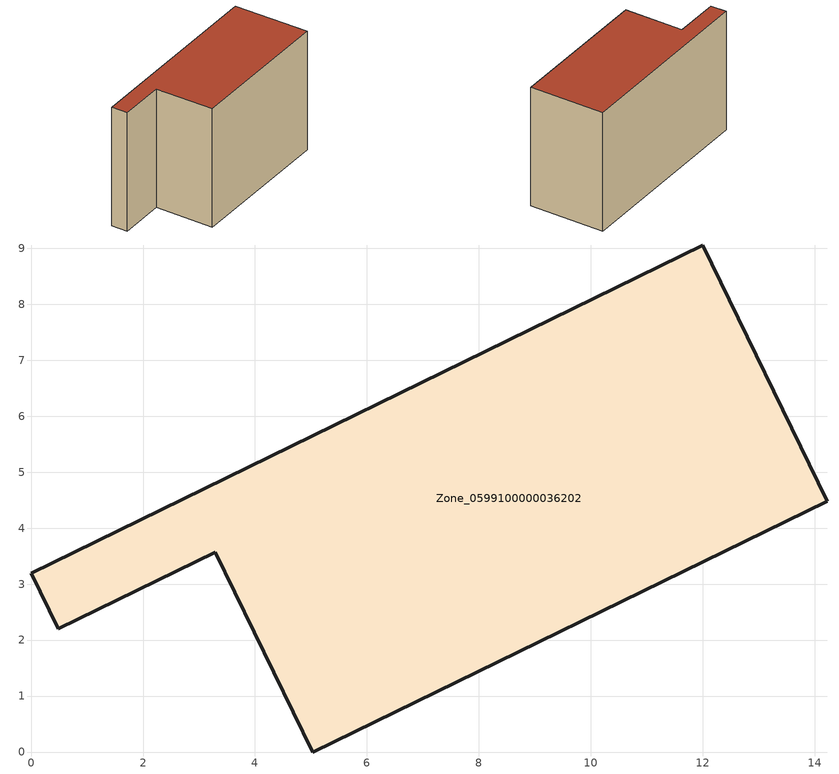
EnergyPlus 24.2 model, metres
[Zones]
Zone_0599100000036202
 floor ground (C_G): 3.29,3.57 0.48,2.2 0,3.19 12,9.06 14.23,4.48 5.03,0 z0
 wall outside (C_F): 12,9.06 0,3.19 0.48,2.2 3.29,3.57 5.03,0 14.23,4.48 12,9.06 z0:8.28
 roof outside (C_R): 14.23,4.48 12,9.06 0,3.19 0.48,2.2 3.29,3.57 5.03,0 z8.28
[BUILDING]
Pand.0599100000036202: North Axis=0; Terrain=City; Loads Convergence Tolerance Value=0.04; Temperature Convergence Tolerance Value=0.4; Solar Distribution=FullExterior; Maximum Number of Warmup Days=25; Minimum Number of Warmup Days=1
[Site:Location]
Rotterdam.The.Hague.AP_ZH_NLD Design_Conditions: Latitude=51.96; Longitude=4.45; Time Zone=1; Elevation=-4.5
[SITE:GROUNDTEMPERATURE:BUILDINGSURFACE]
18, 18, 18, 18, 18, 18, 18, 18, 18, 18, 18, 18
[MATERIAL] Thermal Absorptance=0.9; Solar Absorptance=0.7; Visible Absorptance=0.7
Name | Roughness | Thickness | Conductivity | Density | Specific Heat
G.TI.1946-1964 | MediumSmooth | 0.15 | 1 | 540 | 1210
F.TI.1946-1964 | Rough | 0.3 | 0.857143 | 1920 | 840
R.TI.1946-1964 | MediumRough | 0.2 | 0.277778 | 1500 | 1000
[CONSTRUCTION]
C_G: G.TI.1946-1964
C_F: F.TI.1946-1964
C_R: R.TI.1946-1964
[ZONE]
Zone_0599100000036202: Type=1; Multiplier=1; Ceiling Height=Autocalculate; Volume=Autocalculate; Floor Area=autocalculate; Part of Total Floor Area=Yes
[ZONEINFILTRATION:DESIGNFLOWRATE]
Infil_Zone_0599100000036202: Zone or ZoneList or Space or SpaceList=Zone_0599100000036202; Schedule=AlwaysOn; Design Flow Rate Calculation Method=Flow/Area; Flow Rate per Floor Area=0.003; Constant Term Coefficient=1; Temperature Term Coefficient=0; Velocity Term Coefficient=0; Velocity Squared Term Coefficient=0
[HVACTEMPLATE:ZONE:IDEALLOADSAIRSYSTEM]
Zone_0599100000036202: Maximum Heating Supply Air Temperature=50; Minimum Cooling Supply Air Temperature=13; Maximum Heating Supply Air Humidity Ratio=0.0156; Minimum Cooling Supply Air Humidity Ratio=0.0077; Heating Limit=NoLimit; Cooling Limit=NoLimit; Dehumidification Control Type=ConstantSensibleHeatRatio; Cooling Sensible Heat Ratio=0.7; Dehumidification Setpoint=60; Humidification Control Type=None; Humidification Setpoint=30; Outdoor Air Method=None; Outdoor Air Flow Rate per Person=0.00944; Outdoor Air Flow Rate per Zone Floor Area=0; Outdoor Air Flow Rate per Zone=0; Demand Controlled Ventilation Type=None; Outdoor Air Economizer Type=NoEconomizer; Heat Recovery Type=None; Sensible Heat Recovery Effectiveness=0.7; Latent Heat Recovery Effectiveness=0.65
[ZONECONTROL:THERMOSTAT]
ThermostatControl_Zone_0599100000036202: Zone or ZoneList=Zone_0599100000036202; Control Type Schedule=DualSetpointControlType; Control 1=Thermostat_Zone_0599100000036202; Temperature Difference Between Cutout And Setpoint=0
[THERMOSTATSETPOINT:DUALSETPOINT]
Thermostat_Zone_0599100000036202: Heating Setpoint Temperature Schedule=HeatingSetpoint_Zone_0599100000036202; Cooling Setpoint Temperature Schedule=CoolingSetpoint_Zone_0599100000036202
[SCHEDULE:COMPACT]
HeatingSetpoint_Zone_0599100000036202: Through: 12/31, For: AllDays, Until: 24:00, 21
CoolingSetpoint_Zone_0599100000036202: Through: 12/31, For: AllDays, Until: 24:00, 24
DualSetpointControlType: Through: 12/31, For: AllDays, Until: 24:00, 4
AlwaysOn: Through: 12/31, For: AllDays, Until: 24:00, 1
